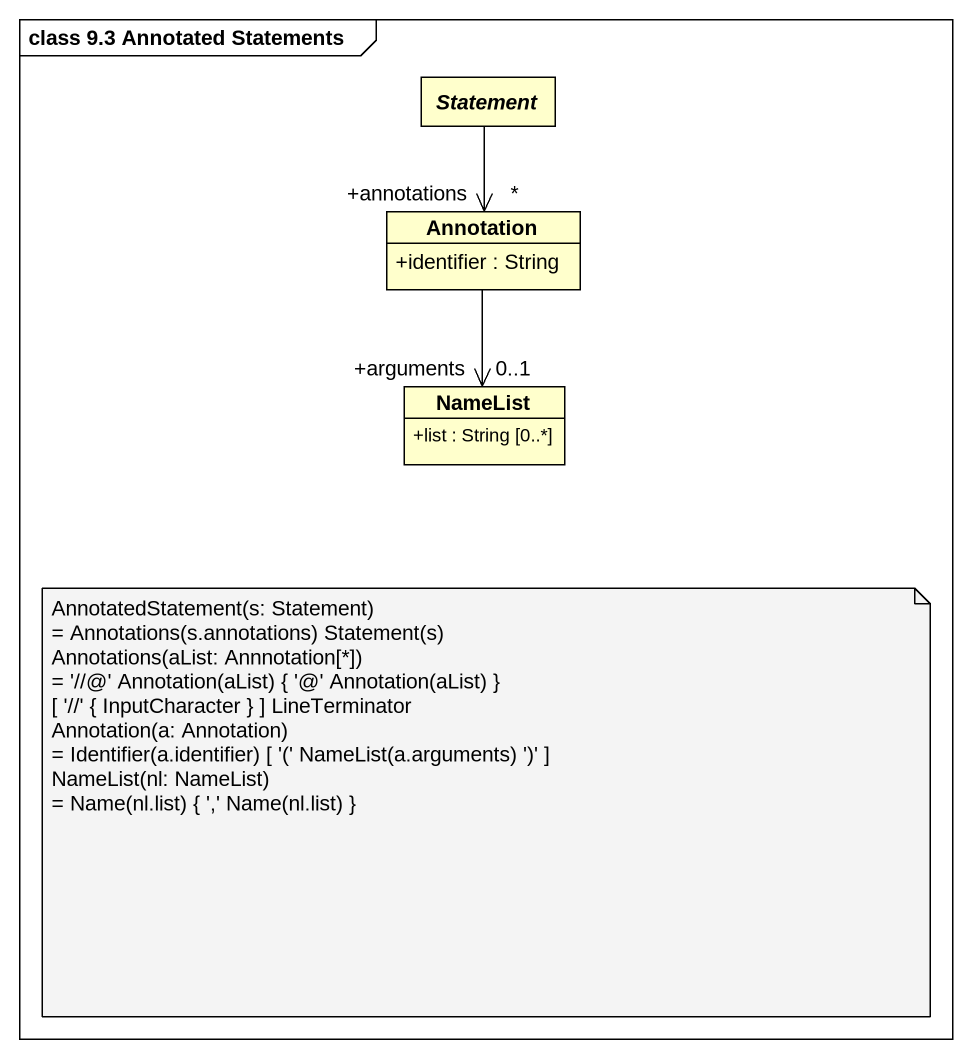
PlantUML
@startuml
mainframe class 9.3 Annotated Statements
hide circle
hide empty members
skinparam classAttributeIconSize 0
abstract class Statement
class "Annotation" as Annotation_ {
  +identifier : String
}
class NameList {
  +list : String [0..*]
}
Statement --> "+annotations\n*" Annotation_
Annotation_ --> "+arguments\n0..1" NameList
note as N1
  AnnotatedStatement(s: Statement)
  ~= Annotations(s.annotations) Statement(s)
  Annotations(aList: Annnotation[*])
  ~= '//@' Annotation(aList) { '@' Annotation(aList) }
  [ '//' { InputCharacter } ] LineTerminator
  Annotation(a: Annotation)
  ~= Identifier(a.identifier) [ '(' NameList(a.arguments) ')' ]
  NameList(nl: NameList)
  ~= Name(nl.list) { ',' Name(nl.list) }
end note
@enduml
